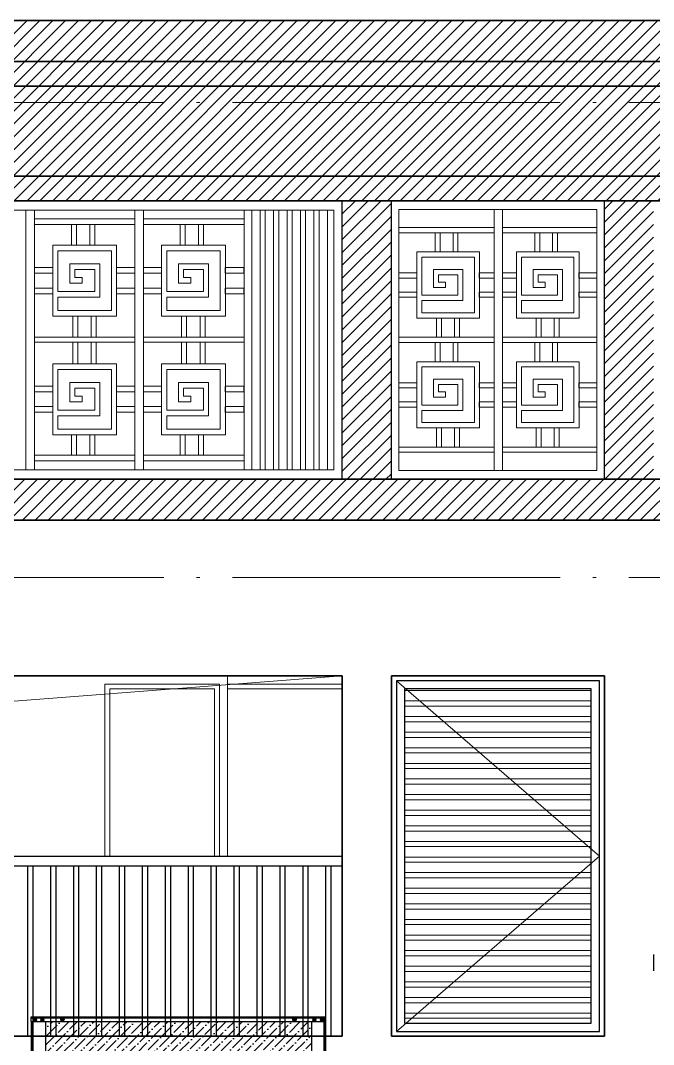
# Model space of a CAD drawing. Extents: x -518115 to 1124316, y -209821 to 1628073.
# Drawn here: x 859302 to 863167, y 143799 to 150049 of the extents above; entities that cross this region are included whole.
import ezdxf
from ezdxf.xclip import XClip

# ---------------------------------------------------------------- set-up
doc = ezdxf.new("R2010")
doc.units = 0
doc.header["$LTSCALE"] = 1000
doc.header["$MEASUREMENT"] = 0
doc.header["$XCLIPFRAME"] = 0
doc.linetypes.add('DOTE', pattern=[2.4200000000000004, 2, -0.2, 0.02, -0.2])
for name, color, linetype in [('3-剖面填充（细）', 250, 'Continuous'), ('Stair-栏杆', 142, 'Continuous'), ('修改标示', 212, 'Continuous')]:
    doc.layers.add(name, color=color, linetype=linetype)
for name, color, linetype, lineweight in [('DOTE', 19, 'DOTE', 9), ('WALL', 9, 'Continuous', 40), ('WINDOW', 144, 'Continuous', 15), ('立面-中轮廓线', 213, 'Continuous', 35), ('立面-普通轮廓', 7, 'Continuous', 18), ('立面-洞口示意', 152, 'Continuous', 13), ('立面-窗', 129, 'Continuous', 30), ('立面-窗开启线', 250, 'Continuous', 13)]:
    doc.layers.add(name, color=color, linetype=linetype, lineweight=lineweight)

# ---------------------------------------------------------------- blocks, each defined once
blk = doc.blocks.new('A$C0FC9229A')
at = {"color": 164}
blk.add_wipeout([(1079.579837211702, 1056.4612844407857), (1079.0798372109443, 1056.961284441528), (-922.9201627899898, 1056.9612844389592), (-923.4201627882102, 1056.4612844407295), (-923.4201627881281, 1026.9612844414949), (-921.9201627881267, 1026.9612844417134), (-921.9201627881266, 286.96128444166413), (-923.4201627881263, 286.96128444170995), (-923.4201627882101, 257.4612844426099), (-922.92016278999, 256.96128444438006), (1079.0798372109446, 256.96128444187), (1079.5798372117024, 257.4612844426122), (1079.5798372118738, 286.9612844416141), (1078.0798372118734, 286.961284441712), (1078.0798372118734, 1026.9612844416044), (1079.5798372118675, 1026.9612844419455)], dxfattribs=at).translate(0, 0, -1e-08).dxf.layer = 'WALL'
h = blk.add_hatch()
h.set_pattern_fill('ANSI36', color=164, scale=25, style=0)
h.set_pattern_definition([(45, (0, 0), (21.04747528375584, 77.17407604043804), [99.21875, -19.84375, 0, -19.84375])])
h.paths.add_polyline_path([(982.5813084756956, 286.9612844416974), (982.5813084756956, 1026.961284441697), (-825.9216340542771, 1026.961284441671), (-825.9216340542771, 286.9612844416711)])
for p, q in [((-923.4201627881266, 1026.96128444167), (-923.4201627881266, 1056.461284440738)), ((-923.4201627881266, 1056.461284440738), (-922.9201627899893, 1056.461284440738)), ((-923.4201627881266, 1051.754177659896), (1079.579837211873, 1051.754177659925)), ((-922.9201627899893, 1056.961284441553), (1079.079837210942, 1056.961284441582)), ((-922.9201627899893, 1026.96128444167), (-922.9201627899893, 1056.961284441553)), ((-922.9201627899893, 1056.814837830636), (1079.079837210942, 1056.814837830665)), ((-922.9201627899893, 1052.107731049909), (1079.079837210942, 1052.107731049939)), ((-911.9201627885923, 1056.814837830636), (-911.9201627885923, 1026.96128444167)), ((-719.7339139464311, 1044.642090430745), (-703.1064116298221, 1044.642090430745)), ((-711.4201627881266, 1054.099483286176), (-711.4201627881266, 1025.40696208764)), ((859.2660860535689, 1044.642090430774), (875.8935883701779, 1044.642090430774)), ((867.5798372118734, 1054.099483286205), (867.5798372118734, 1025.406962087669)), ((1068.079837211873, 1056.961284441582), (1068.079837211873, 1026.961284441699)), ((1079.079837210942, 1026.961284441699), (1079.079837210942, 1056.961284441582)), ((1079.579837211873, 1056.461284440767), (1079.079837210942, 1056.461284440767)), ((1079.579837211873, 1026.961284441699), (1079.579837211873, 1056.461284440767)), ((-923.4201627881266, 1026.96128444167), (1079.579837211873, 1026.961284441699)), ((-921.9201627881266, 286.9612844416697), (-921.9201627881266, 1026.96128444167)), ((-921.5666091800667, 1026.96128444167), (-921.5666091800667, 286.9613622748584)), ((-921.0716340537183, 286.9612844416697), (-921.0716340537183, 1026.96128444167)), ((-912.068080663681, 1026.96128444167), (-912.068080663681, 286.9612844416697)), ((-911.7145272712223, 1026.96128444167), (-911.7145272712223, 286.9612844416697)), ((-896.9201627885923, 1039.848035787727), (-899.4201627899893, 1038.404660114698)), ((-899.4201627899893, 1038.404660114698), (-899.4201627899893, 1035.517908768525)), ((-899.4201627899893, 1035.517908768525), (-896.9201627885923, 1034.074533095496)), ((-896.9201627885923, 1029.606468328537), (-896.9201627885923, 1044.316100554686)), ((-894.4201627899893, 1038.404660114698), (-896.9201627885923, 1039.848035787727)), ((-896.9201627885923, 1034.074533095496), (-894.4201627899893, 1035.517908768525)), ((-894.4201627899893, 1035.517908768525), (-894.4201627899893, 1038.404660114698)), ((-846.9201627885923, 1039.848035787727), (-849.4201627899893, 1038.404660114698)), ((-849.4201627899893, 1038.404660114698), (-849.4201627899893, 1035.517908768525)), ((-849.4201627899893, 1035.517908768525), (-846.9201627885923, 1034.074533095496)), ((-846.9201627885923, 1029.606468328537), (-846.9201627885923, 1044.316100554686)), ((-844.4201627899893, 1038.404660114698), (-846.9201627885923, 1039.848035787727)), ((-846.9201627885923, 1034.074533095496), (-844.4201627899893, 1035.517908768525)), ((-844.4201627899893, 1035.517908768525), (-844.4201627899893, 1038.404660114698)), ((-826.4216340524144, 1026.96128444167), (-826.4216340524144, 286.9612844416697)), ((-825.9216340542771, 1026.96128444167), (-825.9216340542771, 286.9612844416697)), ((-719.7339139464311, 1034.852737898735), (-703.1064116298221, 1034.852737898735)), ((859.2660860535689, 1034.852737898764), (875.8935883701779, 1034.852737898764)), ((982.5813084756956, 1026.961284441699), (982.5813084756956, 286.9612844416988)), ((1003.079837209545, 1039.848035787756), (1000.579837210942, 1038.404660114727)), ((1000.579837210942, 1038.404660114727), (1000.579837210942, 1035.517908768554)), ((1000.579837210942, 1035.517908768554), (1003.079837209545, 1034.074533095525)), ((1003.079837209545, 1029.606468328566), (1003.079837209545, 1044.316100554715)), ((1005.579837210942, 1038.404660114727), (1003.079837209545, 1039.848035787756)), ((1003.079837209545, 1034.074533095525), (1005.579837210942, 1035.517908768554)), ((1005.579837210942, 1035.517908768554), (1005.579837210942, 1038.404660114727)), ((1053.079837211873, 1039.848035787756), (1050.579837210942, 1038.404660114727)), ((1050.579837210942, 1038.404660114727), (1050.579837210942, 1035.517908768554)), ((1050.579837210942, 1035.517908768554), (1053.079837211873, 1034.074533095525)), ((1053.079837209545, 1029.606468328566), (1053.079837209545, 1044.316100554715)), ((1055.579837210942, 1038.404660114727), (1053.079837211873, 1039.848035787756)), ((1053.079837211873, 1034.074533095525), (1055.579837210942, 1035.517908768554)), ((1055.579837210942, 1035.517908768554), (1055.579837210942, 1038.404660114727)), ((1067.874201694503, 1026.961284441699), (1067.874201694503, 286.9612844416988)), ((1068.227755086962, 1026.961284441699), (1068.227755086962, 286.9612844416988)), ((1077.231308476999, 286.9612844416988), (1077.231308476999, 1026.961284441699)), ((1077.726283603348, 1026.961284441699), (1077.726283603348, 286.9613622748875)), ((1078.079837211873, 286.9612844416988), (1078.079837211873, 1026.961284441699)), ((-923.4201627881266, 286.9612844416697), (1079.579837211873, 286.9612844416988)), ((-923.4201627881266, 286.9612844416697), (-923.4201627881266, 257.461284442601)), ((-922.9201627899893, 286.9612844416697), (-922.9201627899893, 256.9612844417861)), ((-921.9201627881266, 286.9612844416697), (-825.9216340542771, 286.9612844416697)), ((-911.9201627885923, 257.107731052587), (-911.9201627885923, 286.9612844416697)), ((-899.4201627899893, 278.4046601146983), (-896.9201627885923, 279.8480357878434)), ((-896.9201627885923, 284.3161005548027), (-896.9201627885923, 269.6064683286531)), ((-896.9201627885923, 279.8480357878434), (-894.4201627899893, 278.4046601146983)), ((-849.4201627899893, 278.4046601146983), (-846.9201627885923, 279.8480357878434)), ((-846.9201627885923, 284.3161005548027), (-846.9201627885923, 269.6064683286531)), ((-846.9201627885923, 279.8480357878434), (-844.4201627899893, 278.4046601146983)), ((1000.579837210942, 278.4046601148439), (1003.079837209545, 279.8480357878725)), ((1003.079837209545, 284.3161005548318), (1003.079837209545, 269.6064683286822)), ((1003.079837209545, 279.8480357878725), (1005.579837210942, 278.4046601148439)), ((1050.579837210942, 278.4046601148439), (1053.079837211873, 279.8480357878725)), ((1053.079837209545, 284.3161005548318), (1053.079837209545, 269.6064683286822)), ((1053.079837211873, 279.8480357878725), (1055.579837210942, 278.4046601148439)), ((1068.079837211873, 256.9612844418152), (1068.079837211873, 286.9612844416988)), ((1079.079837210942, 286.9612844416988), (1079.079837210942, 256.9612844418152)), ((1079.579837211873, 286.9612844416988), (1079.579837211873, 257.4612844426301)), ((-923.4201627881266, 262.1683912233275), (1079.579837211873, 262.1683912233566)), ((-923.4201627881266, 257.461284442601), (-922.9201627899893, 257.461284442601)), ((-922.9201627899893, 261.8148378334299), (1079.079837210942, 261.814837833459)), ((-922.9201627899893, 257.107731052587), (1079.079837210942, 257.1077310526161)), ((-922.9201627899893, 256.9612844417861), (1079.079837210942, 256.9612844418152)), ((-899.4201627899893, 275.5179087686411), (-899.4201627899893, 278.4046601146983)), ((-896.9201627885923, 274.0745330956124), (-899.4201627899893, 275.5179087686411)), ((-894.4201627899893, 275.5179087686411), (-896.9201627885923, 274.0745330956124)), ((-894.4201627899893, 278.4046601146983), (-894.4201627899893, 275.5179087686411)), ((-849.4201627899893, 275.5179087686411), (-849.4201627899893, 278.4046601146983)), ((-846.9201627885923, 274.0745330956124), (-849.4201627899893, 275.5179087686411)), ((-844.4201627899893, 275.5179087686411), (-846.9201627885923, 274.0745330956124)), ((-844.4201627899893, 278.4046601146983), (-844.4201627899893, 275.5179087686411)), ((1000.579837210942, 275.5179087686702), (1000.579837210942, 278.4046601148439)), ((1003.079837209545, 274.0745330956415), (1000.579837210942, 275.5179087686702)), ((1005.579837210942, 275.5179087686702), (1003.079837209545, 274.0745330956415)), ((1005.579837210942, 278.4046601148439), (1005.579837210942, 275.5179087686702)), ((1050.579837210942, 275.5179087686702), (1050.579837210942, 278.4046601148439)), ((1053.079837211873, 274.0745330956415), (1050.579837210942, 275.5179087686702)), ((1055.579837210942, 275.5179087686702), (1053.079837211873, 274.0745330956415)), ((1055.579837210942, 278.4046601148439), (1055.579837210942, 275.5179087686702)), ((1079.579837211873, 257.4612844426301), (1079.079837210942, 257.4612844426301))]:
    blk.add_line(p, q, dxfattribs=at)
for points in [[(-923.4201627881266, 1051.754177659896), (-923.382646670565, 1051.888544058689), (-923.2743637273088, 1052.003718933818), (-923.1117844744585, 1052.080736328644), (-922.9201627899893, 1052.107731049909)], [(1079.579837211873, 1051.754177659925), (1079.541776977945, 1051.889476683282), (1079.433390601072, 1052.004177660274), (1079.271178926341, 1052.080818401126), (1079.079837210942, 1052.107731049939)], [(-923.4201627881266, 262.1683912233275), (-923.382646670565, 262.0340248246503), (-923.2743637273088, 261.9188499495212), (-923.1117844744585, 261.8418325546954), (-922.9201627899893, 261.8148378334299)], [(1079.579837211873, 262.1683912233566), (1079.541776977945, 262.0330922001158), (1079.433390601072, 261.9183912230073), (1079.271178926341, 261.8417504822719), (1079.079837210942, 261.814837833459)]]:
    blk.add_lwpolyline(points, dxfattribs=at)
for centre, radius in [((-896.9201627885923, 1036.96128444167), 9.999999999959998), ((-896.9201627885923, 1036.96128444167), 9.499999999199998), ((-846.9201627885923, 1036.96128444167), 9.999999999959998), ((-846.9201627885923, 1036.96128444167), 9.499999999199998), ((1003.079837209545, 1036.961284441699), 9.999999999959998), ((1003.079837209545, 1036.961284441699), 9.499999999199998), ((1053.079837211873, 1036.961284441699), 9.999999999959998), ((1053.079837211873, 1036.961284441699), 9.499999999199998), ((-896.9201627885923, 276.9612844416697), 9.999999999959998), ((-896.9201627885923, 276.9612844416697), 9.499999999199998), ((-846.9201627885923, 276.9612844416697), 9.999999999959998), ((-846.9201627885923, 276.9612844416697), 9.499999999199998), ((1003.079837209545, 276.9612844416988), 9.999999999959998), ((1003.079837209545, 276.9612844416988), 9.499999999199998), ((1053.079837211873, 276.9612844416988), 9.999999999959998), ((1053.079837211873, 276.9612844416988), 9.499999999199998)]:
    blk.add_circle(centre, radius, dxfattribs=at)
for centre, radius, start, end in [((-922.9201627899893, 1056.461284440738), 0.4999999982210284, 90, 180), ((-719.9783924506046, 1039.74741416474), 4.900778049206776, 87.14057591316207, 272.8594240868379), ((-702.8619331256486, 1039.74741416474), 4.900778049206776, 267.1405759131621, 92.85942408683792), ((859.0216075493954, 1039.747414164769), 4.900778049206776, 87.14057591316207, 272.8594240868379), ((876.1380668743514, 1039.747414164769), 4.900778049206776, 267.1405759131621, 92.85942408683792), ((1079.079837210942, 1056.461284440767), 0.5000000007600001, 0, 90), ((-922.9201627899893, 257.461284442601), 0.4999999982210284, 180, 270), ((1079.079837210942, 257.4612844426301), 0.5000000007600001, 270, 0)]:
    blk.add_arc(centre, radius, start, end, dxfattribs=at)
blk = doc.blocks.new('A$C28396737')
at = {"layer": 'WINDOW'}
blk.add_line((-800.000142690842, 2299.999999992666), (-800.000142690842, 0), dxfattribs=at)
for points in [[(-1550.000285381684, 2249.999999992666), (-850.0001426907838, 2249.999999992608), (-850.0001426907838, 49.99999999994179), (-1550.000285381684, 50)], [(-49.99999999988358, 2249.999999992666), (-800.0001426907838, 2249.999999992608), (-800.0001426907838, 49.99999999994179), (-49.99999999988358, 50)]]:
    blk.add_lwpolyline(points, close=True, dxfattribs=at)
at = {"layer": 'WINDOW', "color": 250}
blk.add_lwpolyline([(-1520.000285381684, 2219.999999992666), (-880.0001426907838, 2219.999999992608), (-880.0001426907838, 79.99999999994179), (-1520.000285381684, 80)], close=True, dxfattribs=at)
blk.add_lwpolyline([(-800.000142690842, 80), (-79.99999999988358, 80), (-79.99999999988358, 2219.999999992666), (-800.000142690842, 2219.999999992666)], dxfattribs=at)
at = {"layer": '立面-普通轮廓'}
blk.add_lwpolyline([(-1600.000285381684, 2299.999999992666), (0, 2299.999999992666), (0, 0), (-1600.000285381684, 0)], close=True, dxfattribs=at)
blk = doc.blocks.new('A$C12A941BB')
at = {"layer": '立面-窗开启线', "ltscale": 0.5, "true_color": 0x88471b}
h = blk.add_hatch(dxfattribs=at)
h.set_pattern_fill('ANSI32', color=36, scale=20, angle=135)
h.set_pattern_definition([(180, (-6.984919309616089e-10, -2250.037416705163), (-7.105427357601002e-15, -95.25), []), (180, (-31.75001371477265, -2218.287402991074), (-7.105427357601002e-15, -95.25), [])])
edge = h.paths.add_edge_path()
edge.add_line((1220, -41.00314468541183), (1219.999999999302, -2120.037416705163))
edge.add_line((1219.999999999302, -2120.037416705163), (79.99999999930151, -2120.037416705163))
edge.add_line((79.99999999930151, -2114.000000000553), (80, -80))
edge.add_line((80, -80), (1220, -80))
at = {"layer": '立面-普通轮廓'}
blk.add_lwpolyline([(-6.984919309616089e-10, -2200.037416705163), (1299.999999999302, -2200.037416705163), (1300, 0), (0, 0)], close=True, dxfattribs=at)
at = {"layer": '立面-窗'}
for points in [[(29.99999999930151, -2170.037416705163), (1269.999999999302, -2170.037416705163), (1270, -30), (30, -30)], [(79.99999999930151, -2120.037416705163), (1219.999999999302, -2120.037416705163), (1220, -80), (80, -80)]]:
    blk.add_lwpolyline(points, close=True, dxfattribs=at)
at = {"layer": '立面-窗开启线', "ltscale": 0.5}
blk.add_lwpolyline([(30, -30), (1270.000000000349, -1100.018708352582), (30.00000000034925, -2170.037416705512)], dxfattribs=at)
blk = doc.blocks.new('hfhfthfthf')
at = {"layer": 'Stair-栏杆'}
for p, q in [((424316.5786998163, 36475.99991834373), (428966.5787161089, 36475.99991834373)), ((424316.5786998163, 36415.99991834466), (428966.5787161089, 36415.99991834466))]:
    blk.add_line(p, q, dxfattribs=at)
for points in [[(427046.5786998165, 35376), (427046.5786998165, 36415.99991834466)], [(427076.5786998165, 36415.99991834466), (427076.5786998165, 35376)], [(427186.5786998165, 35376), (427186.5786998165, 36415.99991834466)], [(427216.5786998165, 36415.99991834466), (427216.5786998165, 35376)], [(427326.5786998165, 35376), (427326.5786998165, 36415.99991834466)], [(427356.5786998165, 36415.99991834466), (427356.5786998165, 35376)], [(427466.5786998165, 35376), (427466.5786998165, 36415.99991834466)], [(427496.5786998165, 36415.99991834466), (427496.5786998165, 35376)], [(427606.5786998165, 35376), (427606.5786998165, 36415.99991834466)], [(427636.5786998165, 36415.99991834466), (427636.5786998165, 35376)], [(427746.5786998165, 35376), (427746.5786998165, 36415.99991834466)], [(427776.5786998165, 36415.99991834466), (427776.5786998165, 35376)], [(427886.5786998165, 35376), (427886.5786998165, 36415.99991834466)], [(427916.5786998165, 36415.99991834466), (427916.5786998165, 35376)], [(428026.5786998165, 35376), (428026.5786998165, 36415.99991834466)], [(428056.5786998165, 36415.99991834466), (428056.5786998165, 35376)], [(428166.5786998165, 35376), (428166.5786998165, 36415.99991834466)], [(428196.5786998165, 36415.99991834466), (428196.5786998165, 35376)], [(428306.5786998165, 35376), (428306.5786998165, 36415.99991834466)], [(428336.5786998165, 36415.99991834466), (428336.5786998165, 35376)], [(428446.5786998165, 35376), (428446.5786998165, 36415.99991834466)], [(428476.5786998165, 36415.99991834466), (428476.5786998165, 35376)], [(428586.5786998165, 35376), (428586.5786998165, 36415.99991834466)], [(428616.5786998165, 36415.99991834466), (428616.5786998165, 35376)], [(428726.5786998165, 35376), (428726.5786998165, 36415.99991834466)], [(428756.5786998165, 36415.99991834466), (428756.5786998165, 35376)], [(428866.5786998165, 35376), (428866.5786998165, 36415.99991834466)], [(428896.5786998165, 36415.99991834466), (428896.5786998165, 35376)]]:
    blk.add_lwpolyline(points, dxfattribs=at)
blk = doc.blocks.new('A$C1F2B12D9')
at = {"layer": '立面-窗开启线', "color": 36, "ltscale": 0.5, "true_color": 0x88471b}
for p, q in [((0, -1699.999994956888), (0, 0)), ((0, 0), (1300.000000459608, 2.910615876317024e-06)), ((1300.000000459608, 0), (1300.000004265923, -1699.999994956888)), ((1254.78848367231, -53.09402897767723), (45.21152058150619, -53.09402897767723)), ((45.21152058802545, -1646.90670645237), (45.21152058150619, -53.09402897767723)), ((628.0287751648575, -53.09402896626852), (628.0287751648575, -1646.90670645237)), ((678.5119490032084, -1646.90670645237), (678.5119490032084, -53.09402896626852)), ((1254.78848367231, -53.09402897767723), (1254.78848367231, -1646.90670645237)), ((628.0287751592696, -163.8182093061041), (45.21152058150619, -163.8182093061041)), ((1254.78848367231, -163.8182093061041), (678.5119489976205, -163.8182093061041)), ((45.21152058150619, -195.698600668693), (628.0287751592696, -195.698600668693)), ((266.9803076190874, -312.7549334715586), (266.9803076190874, -195.698600668693)), ((297.0654162028804, -195.698600668693), (297.0654162028804, -312.7549334715586)), ((375.7832120005041, -312.7549334350042), (375.7832120005041, -195.6986006321386)), ((405.8683205838315, -195.6986006321386), (405.8683205838315, -312.7549334350042)), ((678.5119489976205, -195.698600668693), (1254.78848367231, -195.698600668693)), ((875.2807360268198, -312.7549334715586), (875.2807360268198, -195.6986006684601)), ((905.3658446106128, -195.6986006684601), (905.3658446106128, -312.7549334715586)), ((984.0836404082365, -312.7549334350042), (984.0836404082365, -195.6986006684601)), ((1014.16874899203, -195.6986006684601), (1014.16874899203, -312.7549334350042)), ((536.7312871450558, -312.7549334715586), (155.6704238741659, -312.7549334715586)), ((155.6704238741659, -312.7549334715586), (155.6704238741659, -716.573224063497)), ((186.2555721104145, -577.3621817803942), (186.2555721104145, -344.9895514047239)), ((506.1461389088072, -344.9895514047239), (186.2555721104145, -344.9895514047239)), ((506.1461389088072, -684.3386061303318), (506.1461389088072, -344.9895514047239)), ((536.7312871450558, -716.573224063497), (536.7312871450558, -312.7549334715586)), ((1145.031715553254, -312.7549334715586), (763.9708522818983, -312.7549334715586)), ((763.9708522818983, -312.7549334715586), (763.9708522818983, -716.573224063497)), ((794.5560005181469, -577.3621817803942), (794.5560005181469, -344.9895514047239)), ((1114.446567317005, -344.9895514047239), (794.5560005181469, -344.9895514047239)), ((1114.446567317005, -684.3386061303318), (1114.446567317005, -344.9895514047239)), ((1145.031715553254, -716.573224063497), (1145.031715553254, -312.7549334715586)), ((435.4493208546191, -419.7313578212634), (256.9523901646025, -419.7313578212634)), ((256.9523901646025, -529.1873681659345), (256.9523901646025, -419.7313578212634)), ((435.4493208546191, -609.5967997135594), (435.4493208546191, -419.7313578212634)), ((1043.749749262817, -419.7313578212634), (865.252818572335, -419.7313578212634)), ((865.252818572335, -529.1873681659345), (865.252818572335, -419.7313578212634)), ((1043.749749262817, -609.5967997135594), (1043.749749262817, -419.7313578212634)), ((155.6704238741659, -440.9849520630669), (45.21152058150619, -440.9849520630669)), ((45.21152058150619, -472.8667806407902), (155.6704238741659, -472.8667806407902)), ((405.8669643639587, -451.9659757544287), (286.534746655263, -451.9659757544287)), ((286.534746655263, -496.9527502327692), (286.534746655263, -451.9659757544287)), ((330.1561875822954, -496.9527502327692), (286.534746655263, -496.9527502327692)), ((330.1561875822954, -529.1873681659345), (330.1561875822954, -496.9527502327692)), ((405.8669643639587, -577.3621817803942), (405.8669643639587, -451.9659757544287)), ((536.0285038263537, -472.8667806407902), (536.0285038263537, -440.9849520630669)), ((536.0285038263537, -440.9849520630669), (628.0287751592696, -440.9849520630669)), ((628.0287751592696, -472.8667806407902), (536.0285038263537, -472.8667806407902)), ((763.9708522818983, -440.9849520630669), (678.5119489976205, -440.9849520630669)), ((678.5119489976205, -472.8667806407902), (763.9708522818983, -472.8667806407902)), ((1014.167392771691, -451.9659757544287), (894.8351750634611, -451.9659757544287)), ((894.8351750634611, -496.9527502327692), (894.8351750634611, -451.9659757544287)), ((938.4566159904934, -496.9527502327692), (894.8351750634611, -496.9527502327692)), ((938.4566159904934, -529.1873681659345), (938.4566159904934, -496.9527502327692)), ((1014.167392771691, -577.3621817803942), (1014.167392771691, -451.9659757544287)), ((1144.328932234086, -472.8667806407902), (1144.328932234086, -440.9849520630669)), ((1144.328932234086, -440.9849520630669), (1254.78848367231, -440.9849520630669)), ((1254.78848367231, -472.8667806407902), (1144.328932234086, -472.8667806407902)), ((155.6704238741659, -557.5240566062275), (45.21152058150619, -557.5240566062275)), ((330.1561875822954, -529.1873681659345), (256.9523901646025, -529.1873681659345)), ((536.0285038608126, -589.4058851839509), (536.0285038608126, -557.5240566062275)), ((536.0285038608126, -557.5240566062275), (628.0287751592696, -557.5240566062275)), ((763.9708522818983, -557.5240566062275), (678.5119489976205, -557.5240566062275)), ((938.4566159904934, -529.1873681659345), (865.252818572335, -529.1873681659345)), ((1144.328932268545, -589.4058851839509), (1144.328932268545, -557.5240566062275)), ((1144.328932268545, -557.5240566062275), (1254.78848367231, -557.5240566062275)), ((45.21152058150619, -589.4058851839509), (155.6704238741659, -589.4058851839509)), ((405.8669643639587, -577.3621817803942), (186.2555721104145, -577.3621817803942)), ((435.4493208546191, -609.5967997135594), (186.2555721104145, -609.5967997135594)), ((186.2555721104145, -684.3386061303318), (186.2555721104145, -609.5967997135594)), ((628.0287751592696, -589.4058851839509), (536.0285038608126, -589.4058851839509)), ((678.5119489976205, -589.4058851839509), (763.9708522818983, -589.4058851839509)), ((1014.167392771691, -577.3621817803942), (794.5560005181469, -577.3621817803942)), ((1043.749749262817, -609.5967997135594), (794.5560005181469, -609.5967997135594)), ((794.5560005181469, -684.3386061303318), (794.5560005181469, -609.5967997135594)), ((1254.78848367231, -589.4058851839509), (1144.328932268545, -589.4058851839509)), ((506.1461389088072, -684.3386061303318), (186.2555721104145, -684.3386061303318)), ((1114.446567317005, -684.3386061303318), (794.5560005181469, -684.3386061303318)), ((155.6704238741659, -716.573224063497), (536.7312871450558, -716.573224063497)), ((275.0026415828615, -716.573224063497), (275.0026415828615, -833.6295568663627)), ((305.0877501661889, -833.6295568663627), (305.0877501661889, -716.573224063497)), ((385.3083773623221, -716.5732240998186), (385.3083773599938, -833.6295569047797)), ((415.3934859437868, -833.6295569047797), (415.3934859437868, -716.5732241016813)), ((763.9708522818983, -716.573224063497), (1145.031715553254, -716.573224063497)), ((883.3030699905939, -716.573224063497), (883.3030699905939, -833.6295568663627)), ((913.388178574387, -833.6295568663627), (913.388178574387, -716.573224063497)), ((993.6088057700545, -716.5732240998186), (993.6088057677262, -833.6295569047797)), ((1023.693914351519, -833.6295569047797), (1023.693914351519, -716.5732241016813)), ((628.0287751592696, -833.6511461043265), (45.21152058150619, -833.6511461043265)), ((45.21152058150619, -865.5315374669153), (628.0287751592696, -865.5315374669153)), ((266.9803076190874, -982.587870269781), (266.9803076190874, -865.5315374669153)), ((297.0654162028804, -865.5315374669153), (297.0654162028804, -982.587870269781)), ((375.7832120005041, -982.5878702334594), (375.7832120005041, -865.5315374669153)), ((405.8683205838315, -865.5315374669153), (405.8683205838315, -982.5878702334594)), ((1254.78848367231, -833.6511461043265), (678.5119489976205, -833.6511461043265)), ((678.5119489976205, -865.5315374669153), (1254.78848367231, -865.5315374669153)), ((875.2807360268198, -982.587870269781), (875.2807360268198, -865.5315374669153)), ((905.3658446106128, -865.5315374669153), (905.3658446106128, -982.587870269781)), ((984.0836404082365, -982.5878702334594), (984.0836404082365, -865.5315374669153)), ((1014.16874899203, -865.5315374669153), (1014.16874899203, -982.5878702334594)), ((536.7312871450558, -982.587870269781), (155.6704238741659, -982.587870269781)), ((155.6704238741659, -982.587870269781), (155.6704238741659, -1386.406160861719)), ((536.7312871450558, -1386.406160861719), (536.7312871450558, -982.587870269781)), ((1145.031715553254, -982.587870269781), (763.9708522818983, -982.587870269781)), ((763.9708522818983, -982.587870269781), (763.9708522818983, -1386.406160861719)), ((1145.031715553254, -1386.406160861719), (1145.031715553254, -982.587870269781)), ((186.2555721104145, -1247.195118578849), (186.2555721104145, -1014.822488203179)), ((506.1461389088072, -1014.822488203179), (186.2555721104145, -1014.822488203179)), ((506.1461389088072, -1354.171542928554), (506.1461389088072, -1014.822488203179)), ((794.5560005181469, -1247.195118578849), (794.5560005181469, -1014.822488203179)), ((1114.446567317005, -1014.822488203179), (794.5560005181469, -1014.822488203179)), ((1114.446567317005, -1354.171542928554), (1114.446567317005, -1014.822488203179)), ((155.6704238741659, -1110.817888861289), (45.21152058150619, -1110.817888861289)), ((435.4493208546191, -1089.564294619719), (256.9523901646025, -1089.564294619719)), ((256.9523901646025, -1199.02030496439), (256.9523901646025, -1089.564294619719)), ((405.8669643639587, -1121.798912552884), (286.534746655263, -1121.798912552884)), ((286.534746655263, -1166.785687030992), (286.534746655263, -1121.798912552884)), ((405.8669643639587, -1247.195118578849), (405.8669643639587, -1121.798912552884)), ((435.4493208546191, -1279.429736512015), (435.4493208546191, -1089.564294619719)), ((536.0285038263537, -1142.699717439013), (536.0285038263537, -1110.817888861289)), ((536.0285038263537, -1110.817888861289), (628.0287751592696, -1110.817888861289)), ((763.9708522818983, -1110.817888861289), (678.5119489976205, -1110.817888861289)), ((1043.749749262817, -1089.564294619719), (865.252818572335, -1089.564294619719)), ((865.252818572335, -1199.02030496439), (865.252818572335, -1089.564294619719)), ((1014.167392771691, -1121.798912552884), (894.8351750634611, -1121.798912552884)), ((894.8351750634611, -1166.785687030992), (894.8351750634611, -1121.798912552884)), ((1014.167392771691, -1247.195118578849), (1014.167392771691, -1121.798912552884)), ((1043.749749262817, -1279.429736512015), (1043.749749262817, -1089.564294619719)), ((1144.328932234086, -1142.699717439013), (1144.328932234086, -1110.817888861289)), ((1144.328932234086, -1110.817888861289), (1254.78848367231, -1110.817888861289)), ((45.21152058150619, -1142.699717439013), (155.6704238741659, -1142.699717439013)), ((330.1561875822954, -1166.785687030992), (286.534746655263, -1166.785687030992)), ((330.1561875822954, -1199.02030496439), (330.1561875822954, -1166.785687030992)), ((628.0287751592696, -1142.699717439013), (536.0285038263537, -1142.699717439013)), ((678.5119489976205, -1142.699717439013), (763.9708522818983, -1142.699717439013)), ((938.4566159904934, -1166.785687030992), (894.8351750634611, -1166.785687030992)), ((938.4566159904934, -1199.02030496439), (938.4566159904934, -1166.785687030992)), ((1254.78848367231, -1142.699717439013), (1144.328932234086, -1142.699717439013)), ((155.6704238741659, -1227.356993404683), (45.21152058150619, -1227.356993404683)), ((405.8669643639587, -1247.195118578849), (186.2555721104145, -1247.195118578849)), ((330.1561875822954, -1199.02030496439), (256.9523901646025, -1199.02030496439)), ((536.0285038608126, -1259.238821982406), (536.0285038608126, -1227.356993404683)), ((536.0285038608126, -1227.356993404683), (628.0287751592696, -1227.356993404683)), ((763.9708522818983, -1227.356993404683), (678.5119489976205, -1227.356993404683)), ((1014.167392771691, -1247.195118578849), (794.5560005181469, -1247.195118578849)), ((938.4566159904934, -1199.02030496439), (865.252818572335, -1199.02030496439)), ((1144.328932268545, -1259.238821982406), (1144.328932268545, -1227.356993404683)), ((1144.328932268545, -1227.356993404683), (1254.78848367231, -1227.356993404683)), ((45.21152058150619, -1259.238821982406), (155.6704238741659, -1259.238821982406)), ((435.4493208546191, -1279.429736512015), (186.2555721104145, -1279.429736512015)), ((186.2555721104145, -1354.171542928554), (186.2555721104145, -1279.429736512015)), ((628.0287751592696, -1259.238821982406), (536.0285038608126, -1259.238821982406)), ((678.5119489976205, -1259.238821982406), (763.9708522818983, -1259.238821982406)), ((1043.749749262817, -1279.429736512015), (794.5560005181469, -1279.429736512015)), ((794.5560005181469, -1354.171542928554), (794.5560005181469, -1279.429736512015)), ((1254.78848367231, -1259.238821982406), (1144.328932268545, -1259.238821982406)), ((506.1461389088072, -1354.171542928554), (186.2555721104145, -1354.171542928554)), ((1114.446567317005, -1354.171542928554), (794.5560005181469, -1354.171542928554)), ((155.6704238741659, -1386.406160861719), (536.7312871450558, -1386.406160861719)), ((275.0026415828615, -1386.406160861719), (275.0026415828615, -1503.462493664818)), ((305.0877501661889, -1503.462493664818), (305.0877501661889, -1386.406160861719)), ((385.3083773623221, -1386.406160898274), (385.3083773599938, -1503.462493703002)), ((415.3934859437868, -1503.462493703002), (415.3934859437868, -1386.406160900136)), ((763.9708522818983, -1386.406160861719), (1145.031715553254, -1386.406160861719)), ((883.3030699905939, -1386.406160861719), (883.3030699905939, -1503.462493664818)), ((913.388178574387, -1503.462493664818), (913.388178574387, -1386.406160861719)), ((993.6088057700545, -1386.406160898274), (993.6088057677262, -1503.462493703002)), ((1023.693914351519, -1503.462493703002), (1023.693914351519, -1386.406160900136)), ((628.0287751592696, -1503.484082902782), (45.21152058150619, -1503.484082902782)), ((45.21152058150619, -1535.364474265138), (628.0287751592696, -1535.364474265138)), ((1254.78848367231, -1503.484082902782), (678.5119489976205, -1503.484082902782)), ((678.5119489976205, -1535.364474265138), (1254.78848367231, -1535.364474265138)), ((45.21152058802545, -1646.90670645237), (1254.78848367231, -1646.90670645237)), ((0, -1699.999994956888), (1300.000004265923, -1699.999994956888))]:
    blk.add_line(p, q, dxfattribs=at)
blk = doc.blocks.new('A$C2CC04333')
at = {"layer": '立面-窗开启线', "color": 36, "ltscale": 0.5, "true_color": 0x88471b}
for p, q in [((0, 0), (4649.996272263583, 0)), ((4599.144484703429, -56.87853596838977), (50.85178756015375, -56.87853598059155)), ((2718.108580169734, -56.87853596825153), (2718.108580164146, -1642.853087623822)), ((2769.701949126495, -1642.853087623822), (2769.701949132141, -56.87853596825153)), ((3384.201390068047, -56.87853596825153), (3384.201390062459, -1640.589596119011)), ((3435.794759024866, -1640.589596119011), (3435.794759030454, -56.87853596825153)), ((4050.29419996636, -56.87853596825153), (4050.294199960772, -1642.853087623822)), ((4097.699169643514, -56.87853596836067), (4097.69916964916, -1642.853087623822)), ((4148.590253588627, -1642.853087623822), (4148.590253582515, -56.87853596836067)), ((4179.686731965106, -56.87853596836067), (4179.686731970636, -1642.853087623822)), ((4230.577815909754, -1642.853087623822), (4230.577815904107, -56.87853596836067)), ((4261.674294286233, -56.87853596836067), (4261.674294291821, -1642.853087623822)), ((4312.565378231346, -1642.853087623822), (4312.5653782257, -56.87853596836067)), ((4343.661856607825, -56.87853596836067), (4343.661856613413, -1642.853087623822)), ((4394.552940552938, -1642.853087623822), (4394.552940547292, -56.87853596836067)), ((4425.649418929417, -56.87853596836067), (4425.649418935005, -1642.853087623822)), ((4476.54050287453, -1642.853087623822), (4476.540502868418, -56.87853596836067)), ((4507.636981250544, -56.87853596836067), (4507.636981256597, -1642.853087623822)), ((4558.528065195656, -1642.853087623822), (4558.52806519001, -56.87853596836067)), ((4599.144484703429, -56.87853598059155), (4599.144484703429, -1642.853087623836)), ((4649.996272263583, -1699.529703226406), (4649.996272263583, -1.317821443080902e-07)), ((3384.201390062459, -111.5232210550457), (2769.701949126553, -111.5232210550457)), ((4050.294199960772, -111.5232210550457), (3435.794759024866, -111.5232210550457)), ((2769.701949126553, -145.6760140277911), (3384.201390062459, -145.6760140277911)), ((2996.34773982875, -271.0760022173636), (2996.34773982875, -145.6760140275583)), ((3027.094461744651, -145.6760140275583), (3027.094461744651, -271.0760022173636)), ((3107.543371227104, -271.0760021784808), (3107.543371227104, -145.6760140275583)), ((3138.290093143005, -145.6760140275583), (3138.290093143005, -271.0760021784808)), ((3435.794759024866, -145.6760140277911), (4050.294199960772, -145.6760140277911)), ((3660.390860670712, -271.0760022175964), (3660.390860670712, -145.6760140275583)), ((3691.137582586613, -145.6760140275583), (3691.137582586613, -271.0760022175964)), ((3771.586492069531, -271.0760021784808), (3771.586492069531, -145.6760140275583)), ((3802.333213984966, -145.6760140275583), (3802.333213984966, -271.0760021784808)), ((3272.030918134842, -271.0760022173636), (2882.589997107629, -271.0760022173636)), ((2882.589997107629, -271.0760022173636), (2882.589997107629, -703.678046536399)), ((2913.847755242605, -554.5441838896368), (2913.847755242605, -305.6082706674933)), ((3240.773159999866, -305.6082706674933), (2913.847755242605, -305.6082706674933)), ((3240.773159999866, -669.1457780862693), (3240.773159999866, -305.6082706674933)), ((3272.030918134842, -703.678046536399), (3272.030918134842, -271.0760022173636)), ((3936.074038976803, -271.0760022175964), (3546.633117950056, -271.0760022175964)), ((3546.633117950056, -271.0760022175964), (3546.633117950056, -703.678046536399)), ((3577.890876085032, -554.5441838896368), (3577.890876085032, -305.6082706674933)), ((3904.816280841827, -305.6082706674933), (3577.890876085032, -305.6082706674933)), ((3904.816280841827, -669.1457780862693), (3904.816280841827, -305.6082706674933)), ((3936.074038976803, -703.678046536399), (3936.074038976803, -271.0760022175964)), ((2882.589997107629, -408.4461250626482), (2769.701949126553, -408.4461250626482)), ((3168.521620703861, -385.6775964142289), (2986.09929453861, -385.6775964142289)), ((2986.09929453861, -502.9355189532507), (2986.09929453861, -385.6775964142289)), ((3138.288707097992, -420.2098648641258), (3016.332208144478, -420.2098648641258)), ((3016.332208144478, -468.4032505033538), (3016.332208144478, -420.2098648641258)), ((3138.288707097992, -554.5441838896368), (3138.288707097992, -420.2098648641258)), ((3168.521620703861, -589.0764523395337), (3168.521620703861, -385.6775964142289)), ((3271.31267963443, -442.600457693683), (3271.31267963443, -408.4461250626482)), ((3271.31267963443, -408.4461250626482), (3384.201390062459, -408.4461250626482)), ((3546.633117950056, -408.4461250626482), (3435.794759024866, -408.4461250626482)), ((3832.564741545822, -385.6775964142289), (3650.142415380571, -385.6775964142289)), ((3650.142415380571, -502.9355189532507), (3650.142415380571, -385.6775964142289)), ((3802.331827939954, -420.2098648641258), (3680.375328986906, -420.2098648641258)), ((3680.375328986906, -468.4032505033538), (3680.375328986906, -420.2098648641258)), ((3802.331827939954, -554.5441838896368), (3802.331827939954, -420.2098648641258)), ((3832.564741545822, -589.0764523395337), (3832.564741545822, -385.6775964142289)), ((3935.355800476391, -442.600457693683), (3935.355800476391, -408.4461250626482)), ((3935.355800476391, -408.4461250626482), (4048.244510871358, -408.4461250626482)), ((4048.244510871358, -408.4461250626482), (4048.244510871358, -442.600457693683)), ((2769.701949126553, -442.600457693683), (2882.589997107629, -442.600457693683)), ((3060.912945156917, -468.4032505033538), (3016.332208144478, -468.4032505033538)), ((3060.912945156917, -502.9355189532507), (3060.912945156917, -468.4032505033538)), ((3384.201390062459, -442.600457693683), (3271.31267963443, -442.600457693683)), ((3435.794759024866, -442.600457693683), (3546.633117950056, -442.600457693683)), ((3724.956065998878, -468.4032505033538), (3680.375328986906, -468.4032505033538)), ((3724.956065998878, -502.9355189532507), (3724.956065998878, -468.4032505033538)), ((4048.244510871358, -442.600457693683), (3935.355800476391, -442.600457693683)), ((2882.589997107629, -533.2920174926985), (2769.701949126553, -533.2920174926985)), ((3138.288707097992, -554.5441838896368), (2913.847755242605, -554.5441838896368)), ((3060.912945156917, -502.9355189532507), (2986.09929453861, -502.9355189532507)), ((3271.312679669354, -567.4463501237333), (3271.312679669354, -533.2920174926985)), ((3271.312679669354, -533.2920174926985), (3384.201390062459, -533.2920174926985)), ((3546.633117950056, -533.2920174926985), (3435.794759024866, -533.2920174926985)), ((3802.331827939954, -554.5441838896368), (3577.890876085032, -554.5441838896368)), ((3724.956065998878, -502.9355189532507), (3650.142415380571, -502.9355189532507)), ((3935.355800511781, -567.4463501237333), (3935.355800511781, -533.2920174926985)), ((3935.355800511781, -533.2920174926985), (4048.244510906748, -533.2920174926985)), ((4048.244510906748, -533.2920174926985), (4048.244510906748, -567.4463501237333)), ((2769.701949126553, -567.4463501237333), (2882.589997107629, -567.4463501237333)), ((3168.521620703861, -589.0764523395337), (2913.84775524307, -589.0764523395337)), ((2913.84775524307, -669.1457780862693), (2913.84775524307, -589.0764523395337)), ((3384.201390062459, -567.4463501237333), (3271.312679669354, -567.4463501237333)), ((3435.794759024866, -567.4463501237333), (3546.633117950056, -567.4463501237333)), ((3832.564741545822, -589.0764523395337), (3577.890876085032, -589.0764523395337)), ((3577.890876085032, -669.1457780862693), (3577.890876085032, -589.0764523395337)), ((4048.244510906748, -567.4463501237333), (3935.355800511781, -567.4463501237333)), ((3240.773159999866, -669.1457780862693), (2913.84775524307, -669.1457780862693)), ((3904.816280841827, -669.1457780862693), (3577.890876085032, -669.1457780862693)), ((2882.589997107629, -703.678046536399), (3272.030918134842, -703.678046536399)), ((3004.546496061143, -703.678046536399), (3004.546496061084, -832.295181195499)), ((3035.293217976578, -832.295181195499), (3035.293217976578, -703.678046536399)), ((3117.278008207679, -703.6780465752818), (3117.278008205292, -832.2951811954918)), ((3148.024730121251, -832.2951811954845), (3148.024730121251, -703.6780465773772)), ((3546.633117950056, -703.678046536399), (3936.074038976803, -703.678046536399)), ((3668.589616903104, -703.678046536399), (3668.589616903104, -832.2951811954772)), ((3699.336338818539, -832.2951811954772), (3699.336338818539, -703.678046536399)), ((3781.32112904964, -703.6780465752818), (3781.321129047719, -832.2951811954845)), ((3812.067850963154, -832.2951811954772), (3812.067850963213, -703.6780465773772)), ((3384.201390065078, -832.295181202986), (2769.701949128415, -832.2951812029933)), ((2769.701949128415, -864.1755725655821), (3384.201390064962, -864.1755725653857)), ((3004.546496061143, -995.8517651234288), (3004.546496061084, -867.2346304643288)), ((3035.293217976578, -867.2346304643288), (3035.293217976578, -995.8517651234288)), ((3117.278008207679, -995.8517650845461), (3117.278008205292, -867.2346304643361)), ((3148.024730121251, -867.2346304643434), (3148.024730121251, -995.8517650824506)), ((4050.294199963333, -832.2951812053288), (3435.79475902667, -832.2951812053361)), ((3435.79475902667, -864.175572567925), (4050.294199963217, -864.1755725677285)), ((3668.589616903104, -995.8517651234288), (3668.589616903104, -867.2346304643506)), ((3699.336338818539, -867.2346304643506), (3699.336338818539, -995.8517651234288)), ((3781.32112904964, -995.8517650845461), (3781.321129047719, -867.2346304643434)), ((3812.067850963154, -867.2346304643506), (3812.067850963213, -995.8517650824506)), ((3272.030918134842, -995.8517651234288), (2882.589997107629, -995.8517651234288)), ((2882.589997107629, -995.8517651234288), (2882.589997107629, -1428.453809442464)), ((3272.030918134842, -1428.453809442464), (3272.030918134842, -995.8517651234288)), ((3936.074038976803, -995.8517651236616), (3546.633117950056, -995.8517651236616)), ((3546.633117950056, -995.8517651236616), (3546.633117950056, -1428.453809442464)), ((3936.074038976803, -1428.453809442464), (3936.074038976803, -995.8517651236616)), ((2913.847755242605, -1279.319946795702), (2913.847755242605, -1030.384033573559)), ((3240.773159999866, -1030.384033573559), (2913.847755242605, -1030.384033573559)), ((3240.773159999866, -1393.921540992334), (3240.773159999866, -1030.384033573559)), ((3577.890876085032, -1279.319946795702), (3577.890876085032, -1030.384033573559)), ((3904.816280841827, -1030.384033573559), (3577.890876085032, -1030.384033573559)), ((3904.816280841827, -1393.921540992334), (3904.816280841827, -1030.384033573559)), ((3168.521620703861, -1110.453359320294), (2986.09929453861, -1110.453359320294)), ((2986.09929453861, -1227.711281859316), (2986.09929453861, -1110.453359320294)), ((3168.521620703861, -1313.852215245599), (3168.521620703861, -1110.453359320294)), ((3832.564741545822, -1110.453359320294), (3650.142415380571, -1110.453359320294)), ((3650.142415380571, -1227.711281859316), (3650.142415380571, -1110.453359320294)), ((3832.564741545822, -1313.852215245599), (3832.564741545822, -1110.453359320294)), ((2769.701949126553, -1132.083461536095), (2882.589997107629, -1132.083461536095)), ((2882.589997107629, -1166.237794167129), (2769.701949126553, -1166.237794167129)), ((3138.288707097992, -1144.985627770191), (3016.332208144478, -1144.985627770191)), ((3016.332208144478, -1193.179013409419), (3016.332208144478, -1144.985627770191)), ((3138.288707097992, -1279.319946795702), (3138.288707097992, -1144.985627770191)), ((3384.201390062459, -1132.083461536095), (3271.312679669354, -1132.083461536095)), ((3271.31267963443, -1167.376220599748), (3271.31267963443, -1133.221887968713)), ((3271.312679669354, -1166.237794167129), (3384.201390062459, -1166.237794167129)), ((3435.794759024866, -1132.083461536095), (3546.633117950056, -1132.083461536095)), ((3546.633117950056, -1166.237794167129), (3435.794759024866, -1166.237794167129)), ((3802.331827939954, -1144.985627770191), (3680.375328986906, -1144.985627770191)), ((3680.375328986906, -1193.179013409419), (3680.375328986906, -1144.985627770191)), ((3802.331827939954, -1279.319946795702), (3802.331827939954, -1144.985627770191)), ((4048.244510906748, -1132.083461536095), (3935.355800511781, -1132.083461536095)), ((3935.355800476391, -1167.376220599748), (3935.355800476391, -1133.221887968713)), ((3935.355800511781, -1166.237794167129), (4048.244510906748, -1166.237794167129)), ((4048.244510906748, -1166.237794167129), (4048.244510906748, -1132.083461536095)), ((3060.912945156917, -1227.711281859316), (2986.09929453861, -1227.711281859316)), ((3060.912945156917, -1193.179013409419), (3016.332208144478, -1193.179013409419)), ((3060.912945156917, -1227.711281859316), (3060.912945156917, -1193.179013409419)), ((3724.956065998878, -1227.711281859316), (3650.142415380571, -1227.711281859316)), ((3724.956065998878, -1193.179013409419), (3680.375328986906, -1193.179013409419)), ((3724.956065998878, -1227.711281859316), (3724.956065998878, -1193.179013409419)), ((2769.701949126553, -1256.929353966145), (2882.589997107629, -1256.929353966145)), ((2882.589997107629, -1291.08368659718), (2769.701949126553, -1291.08368659718)), ((3138.288707097992, -1279.319946795702), (2913.847755242605, -1279.319946795702)), ((3384.201390062459, -1256.929353966145), (3271.31267963443, -1256.929353966145)), ((3271.312679669354, -1292.222113029798), (3271.312679669354, -1258.067780398764)), ((3271.31267963443, -1291.08368659718), (3384.201390062459, -1291.08368659718)), ((3435.794759024866, -1256.929353966145), (3546.633117950056, -1256.929353966145)), ((3546.633117950056, -1291.08368659718), (3435.794759024866, -1291.08368659718)), ((3802.331827939954, -1279.319946795702), (3577.890876085032, -1279.319946795702)), ((4048.244510871358, -1256.929353966145), (3935.355800476391, -1256.929353966145)), ((3935.355800511781, -1292.222113029798), (3935.355800511781, -1258.067780398764)), ((3935.355800476391, -1291.08368659718), (4048.244510871358, -1291.08368659718)), ((4048.244510871358, -1291.08368659718), (4048.244510871358, -1256.929353966145)), ((3168.521620703861, -1313.852215245599), (2913.84775524307, -1313.852215245599)), ((2913.84775524307, -1393.921540992334), (2913.84775524307, -1313.852215245599)), ((3832.564741545822, -1313.852215245599), (3577.890876085032, -1313.852215245599)), ((3577.890876085032, -1393.921540992334), (3577.890876085032, -1313.852215245599)), ((2882.589997107629, -1428.453809442464), (3272.030918134842, -1428.453809442464)), ((3240.773159999866, -1393.921540992334), (2913.84775524307, -1393.921540992334)), ((2996.34773982875, -1428.453809442464), (2996.34773982875, -1553.85379763227)), ((3027.094461744651, -1553.85379763227), (3027.094461744651, -1428.453809442464)), ((3107.543371227104, -1428.453809481347), (3107.543371227104, -1553.85379763227)), ((3138.290093143005, -1553.85379763227), (3138.290093143005, -1428.453809481347)), ((3546.633117950056, -1428.453809442464), (3936.074038976803, -1428.453809442464)), ((3904.816280841827, -1393.921540992334), (3577.890876085032, -1393.921540992334)), ((3660.390860670712, -1428.453809442231), (3660.390860670712, -1553.85379763227)), ((3691.137582586613, -1553.85379763227), (3691.137582586613, -1428.453809442231)), ((3771.586492069531, -1428.453809481347), (3771.586492069531, -1553.85379763227)), ((3802.333213984966, -1553.85379763227), (3802.333213984966, -1428.453809481347)), ((2769.701949126553, -1553.853797632037), (3384.201390062459, -1553.853797632037)), ((3435.794759024866, -1553.853797632037), (4050.294199960772, -1553.853797632037)), ((3384.201390062459, -1588.006590604782), (2769.701949126553, -1588.006590604782)), ((4050.294199960772, -1588.006590604782), (3435.794759024866, -1588.006590604782)), ((4599.144484703429, -1642.853087623829), (50.85178756015375, -1642.853087623836)), ((0, -1699.529811659828), (4649.996272263583, -1699.529811659828))]:
    blk.add_line(p, q, dxfattribs=at)
blk = doc.blocks.new('FDSFSCSD')
for name, p in [('A$C2CC04333', (398255.3229113736, 57876.00000000012)), ('A$C1F2B12D9', (403205.3228766646, 57876.00000000012))]:
    blk.add_blockref(name, p)

msp = doc.modelspace()

# ---------------------------------------------------------------- hatches: boundary and pattern name
at = {"layer": '3-剖面填充（细）'}
h = msp.add_hatch(dxfattribs=at)
h.set_pattern_fill('ANSI31', color=256, scale=35)
h.set_pattern_definition([(45, (406899.9997231672, 103772.6396190592), (-39.28862052967754, 39.28862052967754), [])])
h.paths.add_polyline_path([(852916.5787024706, 148948.6396167151), (852916.5787024716, 150048.6396190617), (876366.5786592843, 150048.6396190378), (876366.5786592842, 149798.6396190404), (875766.5786607357, 149798.6396166938), (875766.5786607357, 149648.639616695), (875366.5786677751, 149648.6396190412), (875366.5786677747, 149098.6396166949), (875516.5786677747, 149098.6396166947), (875516.5786677744, 148948.6396166925)])
h = msp.add_hatch(dxfattribs=at)
h.set_pattern_fill('ANSI31', color=256, scale=35)
h.set_pattern_definition([(45, (438699.9949378131, 102372.6396165751), (-39.28862052967754, 39.28862052967754), [])])
h.paths.add_polyline_path([(861566.5749946561, 147248.6396165755), (861566.574994656, 148948.6396165749), (861266.5739603055, 148948.6396165746), (861266.5739603051, 147248.6396165752)])
h.paths.add_polyline_path([(862866.5749945407, 148948.6396165758), (862866.5749945407, 147248.6396165764), (863166.5749945407, 147248.6396165765), (863166.5749945407, 148948.6396165759)])
h = msp.add_hatch(dxfattribs=at)
h.set_pattern_fill('ANSI31', color=256, scale=35)
h.set_pattern_definition([(45, (407749.9997146731, 100972.6396167128), (-39.28862052967754, 39.28862052967754), [])])
h.paths.add_polyline_path([(830316.5787371651, 146998.6396167102), (875516.5786677757, 146998.6396167051), (875516.5786677761, 147248.6396167052), (830316.5787371654, 147248.6396167102)])

# ---------------------------------------------------------------- linework, layer by layer
at = {"color": 7}
for p, q in [((861266.5787339975, 147248.6396167105), (861266.578733998, 148948.6396167106)), ((861566.5787339975, 147248.6396167104), (861566.578733998, 148948.6396167105)), ((862866.578733882, 147248.63961671), (862866.5787338825, 148948.6396167101))]:
    msp.add_line(p, q, dxfattribs=at)
at = {"layer": '3-剖面填充（细）'}
msp.add_line((863166.5784020778, 144348.6396167132), (863166.5784020778, 144248.6396167131), dxfattribs=at)
at = {"layer": 'DOTE', "linetype": 'DOTE'}
for p, q in [((826716.5787028408, 149548.6396167129), (879116.5787018675, 149548.639616713)), ((826716.5787028408, 146648.6396167129), (879116.5787018675, 146648.639616713))]:
    msp.add_line(p, q, dxfattribs=at)
at = {"layer": '立面-中轮廓线', "color": 2}
for p, q in [((875366.5786677761, 150048.6396167129), (852916.5787024723, 150048.6396167129)), ((875766.5786607367, 149798.6396167129), (852916.5787024723, 149798.6396167129)), ((875366.5786677761, 149648.6396167129), (852916.5787024723, 149648.6396167129)), ((875366.5786677761, 149098.639616713), (852916.5787024723, 149098.639616713)), ((875366.5786677761, 148948.639616713), (852916.5787024723, 148948.639616713)), ((875366.578667776, 147248.6396167064), (852916.5787024723, 147248.6396167129)), ((875366.5786677758, 146998.6396167064), (852916.5787024722, 146998.6396167129))]:
    msp.add_line(p, q, dxfattribs=at)
at = {"layer": '立面-中轮廓线'}
for p, q in [((861266.5855202728, 146048.6396167134), (861266.5855202728, 143848.6396167126)), ((861566.5855063392, 146048.6396167114), (861566.5855063392, 143848.6396167111)), ((862866.5855062195, 146048.6396167115), (862866.5855062195, 143848.6396167111))]:
    msp.add_line(p, q, dxfattribs=at)
for points in [[(861266.5855202728, 146048.6396167134), (856616.5855039802, 146048.639616713)], [(862866.5855062195, 146048.6396167115), (861566.5855063385, 146048.6396167114)], [(861566.5855063385, 143848.6396167111), (862866.5855062195, 143848.6396167111)]]:
    msp.add_lwpolyline(points, dxfattribs=at)
at = {"layer": '立面-洞口示意'}
msp.add_lwpolyline([(856616.5855039804, 144948.6395350566), (856836.0550865984, 145707.398597907), (861266.5855202728, 146048.6396167134)], dxfattribs=at)

# ---------------------------------------------------------------- block references
for name, p in [('FDSFSCSD', (458361.2558202673, 91072.63961670687)), ('A$C12A941BB', (861566.5855063392, 146048.6396167134))]:
    msp.add_blockref(name, p)
ref = msp.add_blockref('A$C28396737', (861366.4920893008, 143748.6396167129))
XClip(ref).set_block_clipping_path([(-1600.0002853815677, 1199.9999183437103), (-99.90656902786577, 2300.0000000003856)])
at = {"layer": '修改标示', "ltscale": 2, "xscale": 0.8976916526008281, "yscale": 0.8976916526008281, "zscale": 0.8976916526008281}
msp.add_blockref('A$C0FC9229A', (860196.0450563432, 143017.967616628), dxfattribs=at)

# ---------------------------------------------------------------- next in the draw order: linework, layer by layer
at = {"layer": '立面-中轮廓线'}
msp.add_lwpolyline([(856616.5855039802, 143848.6396167126), (861266.5855202728, 143848.6396167126)], dxfattribs=at)

# ---------------------------------------------------------------- next in the draw order: block references
msp.add_blockref('hfhfthfthf', (432300.0068041639, 108472.6396167129))

doc.saveas('drawing.dxf')
